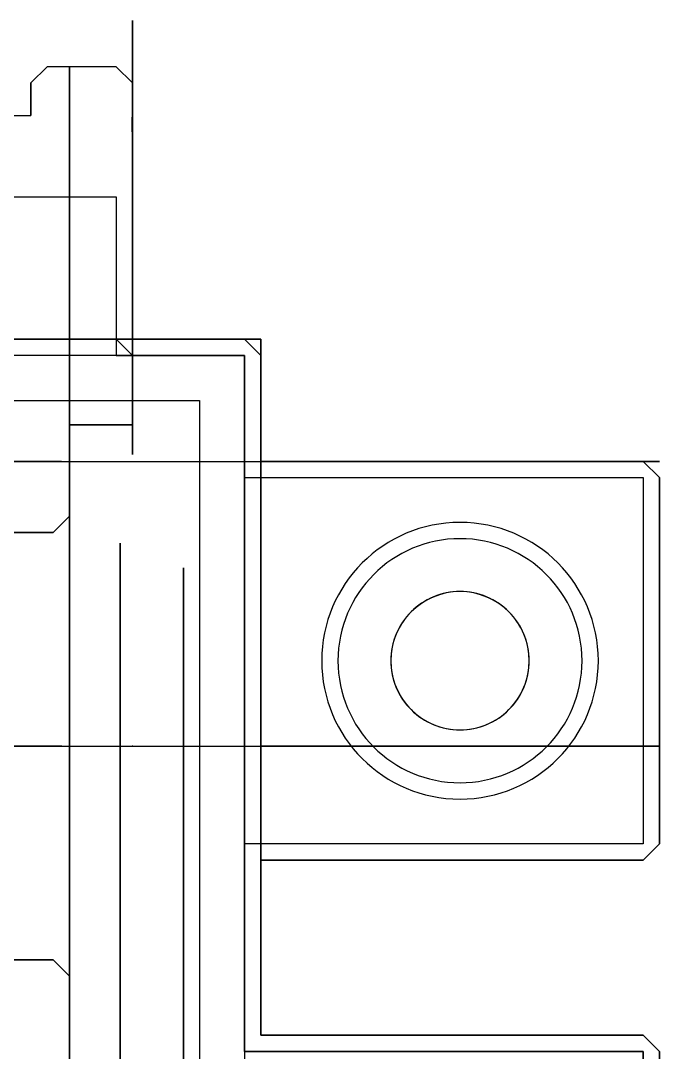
# Model space of a CAD drawing. Header units: centimetres. Extents: x -1.2 to 3.8, y -7.6 to 4.8.
# Drawn here: x 1.275 to 2.845, y -0.753 to 1.783 of the extents above; entities that cross this region are included whole.
import ezdxf

# ---------------------------------------------------------------- set-up
doc = ezdxf.new("R2010")
doc.units = ezdxf.units.CM
doc.header["$MEASUREMENT"] = 0
for name, color, linetype in [('EncoderCart - Binky v145_Brake', 7, 'Continuous'), ('EncoderCart - Binky v145_EncoderCart', 7, 'Continuous'), ('EncoderCart - Binky v145_FilamentPath - Flared Return Path - Loft A', 7, 'Continuous'), ('EncoderCart - Binky v145_FilamentPath - Flared Return Path - Loft B', 7, 'Continuous'), ('EncoderCart - Binky v145_FilamentPath Hexagonal', 7, 'Continuous'), ('EncoderCart - Binky v145_LED Output - Loft B', 7, 'Continuous'), ('EncoderCart - Binky v145_MagnetHolder', 7, 'Continuous'), ('EncoderCart - Binky v145_Side A - Fill old Spring', 7, 'Continuous'), ('EncoderCart - Binky v145_Side A - Fill top', 7, 'Continuous'), ('EncoderCart - Binky v145_Side A - Remove Chamfers', 7, 'Continuous'), ('EncoderCart - Binky v145_Side A - Remove Gear Clearance', 7, 'Continuous'), ('EncoderCart - Binky v145_Side B - Fill old Spring', 7, 'Continuous'), ('EncoderCart - Binky v145_Side B - Fill Top area', 7, 'Continuous'), ('EncoderCart - Binky v145_Side B - Remove Chamfers', 7, 'Continuous'), ('EncoderCart - Binky v145_Side B - Remove Gear Clearance', 7, 'Continuous'), ('EncoderCart - Binky v145_Side B - Remove LED Channel', 7, 'Continuous'), ('EncoderCart - Binky v145_Side B - Remove PCB Standoff', 7, 'Continuous'), ('EncoderCart - Binky v145_Sketch54', 7, 'Continuous'), ('EncoderCart - Binky v145_Spring Cleanup A', 7, 'Continuous'), ('EncoderCart - Binky v145_Spring Cleanup B', 7, 'Continuous'), ('EncoderCart - Binky v145_Spring Geometry', 7, 'Continuous'), ('ERCF Binky - 3D v13_Outline', 7, 'Continuous'), ('ERCF Binky - Clearance_Sketch1', 7, 'Continuous'), ('ERCF Binky - Clearance_Sketch2', 7, 'Continuous')]:
    doc.layers.add(name, color=color, linetype=linetype)

# ---------------------------------------------------------------- blocks, each defined once
blk = doc.blocks.new('ERCFBinky-3Dv13')
at = {"layer": 'ERCF Binky - 3D v13_Outline'}
for p, q in [((3, 1), (-0.20028, 0.99492)), ((3, 0), (3, 1)), ((-0.20028, -0.00508), (3, 0))]:
    blk.add_line(p, q, dxfattribs=at)
blk = doc.blocks.new('ERCFBinky-Clearance')
at = {"layer": 'ERCF Binky - Clearance_Sketch1'}
for p, q in [((1.52, -2.8215, 1.321), (1.52, 0.4987, 1.321)), ((1.52, 0.4987, 1.321), (1.52, 0.4987, 0.201)), ((1.52, 0.4987, 0.201), (1.52, -2.8215, 0.201)), ((1.52, 0.4387, 1.261), (1.52, 0.4387, 0.261)), ((1.52, 0.4387, 0.261), (1.52, -2.7615, 0.261)), ((1.52, -2.7615, 1.261), (1.52, 0.4387, 1.261)), ((1.52, -2.7615, 1.2661), (1.52, 0.4387, 1.261)), ((1.52, 0.4387, 1.261), (1.52, 0.4387, 0.261)), ((1.52, 0.4387, 0.261), (1.52, -2.7615, 0.2661)), ((1.52, 0.26, 0.261), (1.52, 0.26, 1.261)), ((1.52, 0.21, 0.507), (1.52, 0.21, 1.007)), ((1.52, 0.21, 1.007), (1.52, -0.21, 1.007)), ((1.52, 0.0948, 0.507), (1.52, 0.21, 0.507)), ((1.52, 0.21, 0.657), (1.52, 0.21, 0.507)), ((1.52, 0.21, 0.507), (1.52, -0.21, 0.507)), ((1.52, 0.16, 0.507), (1.52, -0.21, 0.507)), ((1.52, -0.1623, 0.507), (1.52, 0.0948, 0.507)), ((1.52, -0.21, 1.007), (1.52, -0.21, 0.5175)), ((1.52, -1.0565, 0.507), (1.52, -0.21, 0.507)), ((1.52, -1.0565, 1.0211), (1.52, -0.21, 1.0211)), ((1.52, -0.21, 1.0211), (1.52, -0.21, 1.007)), ((1.52, -0.21, 0.507), (1.52, -0.21, 0.5175))]:
    blk.add_line(p, q, dxfattribs=at)
at = {"layer": 'ERCF Binky - Clearance_Sketch1', "extrusion": (-1, -1.26531e-15, 3.60822e-16)}
for centre in [(-0.125, 0.957, -1.52), (-0.125, 0.557, -1.52), (0.125, 0.957, -1.52), (0.125, 0.557, -1.52)]:
    blk.add_circle(centre, 0.0483, dxfattribs=at)
at = {"layer": 'ERCF Binky - Clearance_Sketch1', "extrusion": (-1, -1.26531e-15, 4.44089e-16)}
for centre, radius in [((-0.125, 0.957, -1.52), 0.0483), ((-0.125, 0.557, -1.52), 0.0483), ((0.125, 0.957, -1.52), 0.0483), ((0.125, 0.557, -1.52), 0.0483), ((0.7312, 0.5144, -1.52), 0.025)]:
    blk.add_circle(centre, radius, dxfattribs=at)
at = {"layer": 'ERCF Binky - Clearance_Sketch1'}
for p in [(1.52, 0.21, 1.007), (1.52, 0.21, 1.007), (1.52, 0.21, 0.507), (1.52, 0), (1.52, -0.21, 0.507), (1.52, -0.21, 1.007), (1.52, -0.21, 0.507)]:
    blk.add_point(p, dxfattribs=at)
at = {"layer": 'ERCF Binky - Clearance_Sketch2'}
blk.add_point((1.3752, 0), dxfattribs=at)

msp = doc.modelspace()

# ---------------------------------------------------------------- linework, layer by layer
at = {"layer": 'EncoderCart - Binky v145_Brake'}
for p, q in [((-0.4686, 1, 0.837), (1.865, 1, 0.837)), ((1.865, 1, 0.837), (1.865, -0.71, 0.837)), ((1.865, -0.71, 0.837), (2.805, -0.71, 0.837)), ((2.845, -0.75, 0.837), (2.805, -0.71, 0.837)), ((2.845, -0.75, 0.837), (2.845, -1.65, 0.837))]:
    msp.add_line(p, q, dxfattribs=at)
at = {"layer": 'EncoderCart - Binky v145_EncoderCart'}
for p, q in [((1.3, 1.63, -0.5005), (1.34, 1.67, -0.5005)), ((1.51, 1.67, -0.5005), (1.34, 1.67, -0.5005)), ((1.51, 1.67, -0.5005), (1.55, 1.63, -0.5005)), ((1.3, 1.63, -0.5005), (1.3, 1.55, -0.5005)), ((1.55, 1.6121, -0.5005), (1.55, 1.63, -0.5005)), ((0.79, 1.55, -0.5005), (1.3, 1.55, -0.5005)), ((1.55, 1.3334, -0.5005), (1.55, 1.4424, -0.5005)), ((1.55, 1, -0.5005), (1.55, 1.3334, -0.5005)), ((1.55, 1, -0.5005), (1.865, 1, -0.5005)), ((1.865, 1, -0.5005), (1.865, 0.7, -0.5005)), ((1.0292, 0.85, -0.5005), (1.715, 0.85, -0.5005)), ((1.715, 0.85, -0.5005), (1.715, -2.5876, -0.5005)), ((2.805, 0.7, -0.5005), (1.865, 0.7, -0.5005)), ((2.805, 0.7, -0.5005), (2.845, 0.66, -0.5005)), ((2.845, -0.24, -0.5005), (2.845, 0.66, -0.5005)), ((2.845, -0.24, -0.5005), (2.805, -0.28, -0.5005)), ((1.865, -0.28, -0.5005), (1.865, -0.71, -0.5005)), ((1.865, -0.28, -0.5005), (2.805, -0.28, -0.5005)), ((2.805, -0.71, -0.5005), (1.865, -0.71, -0.5005)), ((2.805, -0.71, -0.5005), (2.845, -0.75, -0.5005)), ((2.845, -1.65, -0.5005), (2.845, -0.75, -0.5005))]:
    msp.add_line(p, q, dxfattribs=at)
at = {"layer": 'EncoderCart - Binky v145_EncoderCart', "extrusion": (0, -1.22465e-16, -1)}
msp.add_circle((-2.355, 0.21, 0.5005), 0.17, dxfattribs=at)
at = {"layer": 'EncoderCart - Binky v145_EncoderCart'}
msp.add_open_spline([(1.55, 1.6121, -0.5005), (1.55, 1.6045, -0.5005), (1.5498, 1.5956, -0.5005), (1.5492, 1.5695, -0.5005), (1.5486, 1.5472, -0.5005), (1.5486, 1.5282, -0.5005), (1.5486, 1.5092, -0.5005), (1.5492, 1.486, -0.5005), (1.5498, 1.4591, -0.5005), (1.55, 1.4499, -0.5005), (1.55, 1.4424, -0.5005)], degree=3, knots=[-0.1125332, -0.1125332, -0.1125332, -0.1125332, -0.0805609, -0.0805609, 0, 0, 0, 0.0805609, 0.0805609, 0.1125332, 0.1125332, 0.1125332, 0.1125332], dxfattribs=at)
at = {"layer": 'EncoderCart - Binky v145_FilamentPath - Flared Return Path - Loft A'}
for p, q in [((-0.73, 0, -0.5), (1.865, 0, -0.5)), ((1.3752, 0, 0.817), (-0.3893, 0, 0.817)), ((1.3752, 0, 0.817), (1.52, 0, 0.817)), ((1.52, 0, 0.817), (1.865, 0, 0.817)), ((1.865, 0, 0.817), (1.865, 0, 0.261)), ((1.865, 0, 0.261), (1.865, 0)), ((2.805, 0, -0.02), (1.865, 0, -0.02)), ((1.865, 0, -0.5), (2.805, 0, -0.5)), ((1.865, 0), (1.865, 0, -0.02)), ((2.845, 0, -0.5), (2.805, 0, -0.5)), ((2.805, 0, -0.02), (2.845, 0, -0.06)), ((2.845, 0, -0.5), (2.845, 0, -0.06))]:
    msp.add_line(p, q, dxfattribs=at)
at = {"layer": 'EncoderCart - Binky v145_FilamentPath - Flared Return Path - Loft B'}
for p, q in [((-0.73, 0.7, -0.5), (1.865, 0.7, -0.5)), ((1.3752, 0.7, 0.817), (-0.3893, 0.7, 0.817)), ((1.3752, 0.7, 0.817), (1.52, 0.7, 0.817)), ((1.52, 0.7, 0.817), (1.865, 0.7, 0.817)), ((1.865, 0.7, 0.817), (1.865, 0.7, 0.261)), ((1.865, 0.7), (1.865, 0.7, -0.02)), ((1.865, 0.7, -0.5), (2.805, 0.7, -0.5)), ((2.805, 0.7, -0.02), (1.865, 0.7, -0.02)), ((1.865, 0.7, 0.261), (1.865, 0.7)), ((2.805, 0.7, -0.02), (2.845, 0.7, -0.06)), ((2.845, 0.7, -0.5), (2.805, 0.7, -0.5)), ((2.845, 0.7, -0.5), (2.845, 0.7, -0.06))]:
    msp.add_line(p, q, dxfattribs=at)
at = {"layer": 'EncoderCart - Binky v145_FilamentPath Hexagonal'}
for p, q in [((-0.4686, 1, 0.817), (1.865, 1, 0.817)), ((1.51, 1, 0.522), (0.79, 1, 0.522)), ((1.395, 1, -0.1723), (1.395, 1, 0.1943)), ((1.395, 1, 0.1943), (1.5, 1, 0.1943)), ((1.5, 1, -0.1723), (1.395, 1, -0.1723)), ((1.865, 1, -0.5), (1.51, 1, -0.5)), ((1.51, 1, -0.5), (1.55, 1, -0.46)), ((1.55, 1, 0.482), (1.51, 1, 0.522)), ((1.55, 1, -0.46), (1.55, 1, -0.248)), ((1.55, 1, 0.27), (1.55, 1, 0.482)), ((1.865, 1, 0.817), (1.865, 1, -0.5))]:
    msp.add_line(p, q, dxfattribs=at)
for points in [[(1.55, 1, -0.248), (1.55, 1, -0.2382), (1.5482, 1, -0.2266), (1.5424, 1, -0.2088), (1.5378, 1, -0.199), (1.5282, 1, -0.1861), (1.5222, 1, -0.1802), (1.5114, 1, -0.1741), (1.5053, 1, -0.1723), (1.5, 1, -0.1723)], [(1.55, 1, 0.27), (1.55, 1, 0.2602), (1.5482, 1, 0.2486), (1.5424, 1, 0.2308), (1.5378, 1, 0.221), (1.5282, 1, 0.2081), (1.5222, 1, 0.2022), (1.5114, 1, 0.1961), (1.5053, 1, 0.1943), (1.5, 1, 0.1943)]]:
    msp.add_open_spline(points, degree=3, knots=[0.08652334, 0.08652334, 0.08652334, 0.08652334, 0.11589406, 0.11589406, 0.14286475, 0.14286475, 0.16404181, 0.16404181, 0.17995011, 0.17995011, 0.17995011, 0.17995011], dxfattribs=at)
at = {"layer": 'EncoderCart - Binky v145_LED Output - Loft B'}
msp.add_point((1.3752, 0), dxfattribs=at)
at = {"layer": 'EncoderCart - Binky v145_MagnetHolder'}
for p, q in [((1.55, 1.3334, -0.46), (1.55, 1.63, -0.1634)), ((1.55, 1.63, -0.1634), (1.55, 1.63, 0.1854)), ((1.55, 1.63, 0.1854), (1.55, 1.3334, 0.482)), ((1.55, 1, -0.46), (1.55, 1.3334, -0.46)), ((1.55, 1.3334, 0.482), (1.55, 1, 0.482)), ((1.55, 1, 0.482), (1.55, 1, 0.27)), ((1.55, 1, -0.248), (1.55, 1, -0.46))]:
    msp.add_line(p, q, dxfattribs=at)
at = {"layer": 'EncoderCart - Binky v145_MagnetHolder', "extrusion": (1, 0, 0)}
for radius in [0.5332, 0.31]:
    msp.add_circle((1.25, 0.011, 1.55), radius, dxfattribs=at)
for radius, start, end in [(0.36, 226.017, 133.983), (0.31, 216.2493, 143.7507)]:
    msp.add_arc((1.25, 0.011, 1.55), radius, start, end, dxfattribs=at)
at = {"layer": 'EncoderCart - Binky v145_MagnetHolder'}
msp.add_point((1.55, 0), dxfattribs=at)
at = {"layer": 'EncoderCart - Binky v145_Side A - Fill old Spring'}
for p, q in [((0.79, 1.35, -0.5), (1.51, 1.35, -0.5)), ((1.51, 1.35, -0.5), (1.51, 1, -0.5)), ((1.51, 1, -0.5), (1.865, 1, -0.5)), ((1.865, 1, -0.5), (1.865, 0.7, -0.5)), ((1.865, 0.7, -0.5), (2.805, 0.7, -0.5)), ((2.805, 0.7, -0.5), (2.845, 0.66, -0.5)), ((2.845, 0.66, -0.5), (2.845, -0.24, -0.5)), ((2.845, -0.24, -0.5), (2.805, -0.28, -0.5)), ((2.805, -0.28, -0.5), (1.865, -0.28, -0.5)), ((1.865, -0.28, -0.5), (1.865, -0.71, -0.5)), ((1.865, -0.71, -0.5), (2.805, -0.71, -0.5)), ((2.805, -0.71, -0.5), (2.845, -0.75, -0.5)), ((2.845, -0.75, -0.5), (2.845, -1.65, -0.5))]:
    msp.add_line(p, q, dxfattribs=at)
at = {"layer": 'EncoderCart - Binky v145_Side A - Fill old Spring', "extrusion": (0, 0, -1)}
msp.add_circle((-2.355, 0.21, 0.5), 0.3, dxfattribs=at)
at = {"layer": 'EncoderCart - Binky v145_Side A - Fill top'}
for p, q in [((1.395, 1.67, 0.202), (1.395, 1.67, -0.18)), ((1.395, 1.55, 0.322), (1.395, 1.67, 0.202)), ((1.395, 1.67, -0.18), (1.395, 1.55, -0.3)), ((1.395, 1.55, -0.3), (1.395, 1.35, -0.5)), ((1.395, 1.35, 0.522), (1.395, 1.55, 0.322)), ((1.395, 1.55, 0.0891), (1.395, 1.55, -0.0671)), ((1.395, 1.36, 0.3008), (1.395, 1.36, -0.2788)), ((1.395, 1.35, -0.5), (1.395, 1, -0.5)), ((1.395, 1, 0.522), (1.395, 1.35, 0.522)), ((1.395, 1.14, -0.2788), (1.395, 1.14, 0.3008)), ((1.395, 1, 0.8682), (1.395, 0.9146, 0.8682)), ((1.395, 0.9898, -0.5), (1.395, 1, -0.5)), ((1.395, 1, 0.8682), (1.395, 1, 0.522)), ((1.395, 1, 0.8682), (1.395, 1, -0.5)), ((1.395, 0.9591, -0.5), (1.395, 0.9898, -0.5)), ((1.395, 0.6, -0.5), (1.395, 0.9591, -0.5)), ((1.395, 0.9146, 0.8682), (1.395, 0.7525, 0.8682)), ((1.395, 0.79, 0.8682), (1.395, -0.7738, 0.8682)), ((1.395, 0.79, -0.02), (1.395, 0.79, 0.8682)), ((1.395, -3.0434, -0.02), (1.395, 0.79, -0.02)), ((1.395, 0.79, 0.8682), (1.395, 0.7796, -0.5)), ((1.395, 0.7525, 0.8682), (1.395, 0.4343, 0.8682)), ((1.395, 0.6, -0.5), (1.395, -2.7, -0.5)), ((1.395, 0.4343, 0.8682), (1.395, -0.4343, 0.8682)), ((1.395, -0.4343, 0.8682), (1.395, -0.7525, 0.8682))]:
    msp.add_line(p, q, dxfattribs=at)
at = {"layer": 'EncoderCart - Binky v145_Side A - Fill top', "extrusion": (1, -5.41572e-17, 0)}
msp.add_arc((1.25, 0.011, 1.395), 0.31, 345.4074, 14.5926, dxfattribs=at)
at = {"layer": 'EncoderCart - Binky v145_Side A - Fill top', "extrusion": (1, -5.41572e-17, -3.08149e-33)}
for start, end in [(69.2164, 110.7836), (249.2164, 290.7836)]:
    msp.add_arc((1.25, 0.011, 1.395), 0.31, start, end, dxfattribs=at)
at = {"layer": 'EncoderCart - Binky v145_Side A - Fill top'}
msp.add_point((1.395, 0), dxfattribs=at)
at = {"layer": 'EncoderCart - Binky v145_Side A - Remove Chamfers'}
for p, q in [((1.3, 1.63, -0.5), (1.34, 1.67, -0.5)), ((1.51, 1.67, -0.5), (1.34, 1.67, -0.5)), ((1.51, 1.67, -0.5), (1.55, 1.63, -0.5)), ((1.3, 1.63, -0.5), (1.3, 1.55, -0.5)), ((1.55, 1.3334, -0.5), (1.55, 1.63, -0.5)), ((0.79, 1.55, -0.5), (1.3, 1.55, -0.5)), ((0.79, 1.35, -0.5), (1.51, 1.35, -0.5)), ((1.51, 1.35, -0.5), (1.51, 0.96, -0.5)), ((1.55, 1, -0.5), (1.55, 1.3334, -0.5)), ((0.75, 1, -0.5), (1.55, 1, -0.5)), ((1.55, 1, -0.5), (1.825, 1, -0.5)), ((1.865, 0.96, -0.5), (1.825, 1, -0.5)), ((1.51, 0.96, -0.5), (1.825, 0.96, -0.5)), ((1.825, 0.96, -0.5), (1.825, 0.66, -0.5)), ((1.865, 0.9073, -0.5), (1.865, 0.96, -0.5)), ((1.865, 0.7, -0.5), (1.865, 0.9073, -0.5)), ((2.805, 0.7, -0.5), (1.865, 0.7, -0.5)), ((2.805, 0.7, -0.5), (2.845, 0.66, -0.5)), ((1.825, 0.66, -0.5), (2.805, 0.66, -0.5)), ((2.805, 0.66, -0.5), (2.805, -0.24, -0.5)), ((2.845, -0.24, -0.5), (2.845, 0.66, -0.5)), ((2.805, -0.24, -0.5), (1.825, -0.24, -0.5)), ((1.825, -0.24, -0.5), (1.825, -0.75, -0.5)), ((2.845, -0.24, -0.5), (2.805, -0.28, -0.5)), ((1.865, -0.71, -0.5), (1.865, -0.28, -0.5)), ((1.865, -0.28, -0.5), (2.805, -0.28, -0.5)), ((2.805, -0.71, -0.5), (1.865, -0.71, -0.5)), ((2.805, -0.71, -0.5), (2.845, -0.75, -0.5)), ((1.825, -0.75, -0.5), (2.805, -0.75, -0.5)), ((2.805, -0.75, -0.5), (2.805, -1.65, -0.5)), ((2.845, -1.65, -0.5), (2.845, -0.75, -0.5))]:
    msp.add_line(p, q, dxfattribs=at)
at = {"layer": 'EncoderCart - Binky v145_Side A - Remove Chamfers', "extrusion": (0, 0, -1)}
for radius in [0.34, 0.3, 0.17]:
    msp.add_circle((-2.355, 0.21, 0.5), radius, dxfattribs=at)
at = {"layer": 'EncoderCart - Binky v145_Side A - Remove Gear Clearance'}
for p, q in [((1.51, 1, 0.8682), (-0.4686, 1, 0.8682)), ((1.55, 0.96, 0.8682), (1.51, 1, 0.8682)), ((1.55, 0.79, 0.8682), (1.55, 0.96, 0.8682)), ((1.395, 0.565, 0.8682), (1.395, 0.79, 0.8682)), ((1.395, 0.79, 0.8682), (1.55, 0.79, 0.8682)), ((1.355, 0.525, 0.8682), (1.395, 0.565, 0.8682)), ((1.395, -0.565, 0.8682), (1.395, 0.565, 0.8682)), ((0.955, 0.525, 0.8682), (1.355, 0.525, 0.8682)), ((1.355, -0.525, 0.8682), (0.955, -0.525, 0.8682)), ((1.395, -0.565, 0.8682), (1.355, -0.525, 0.8682)), ((1.395, -0.7738, 0.8682), (1.395, -0.565, 0.8682))]:
    msp.add_line(p, q, dxfattribs=at)
at = {"layer": 'EncoderCart - Binky v145_Side B - Fill old Spring'}
for p, q in [((1.865, 1, 1.9), (-0.4686, 1, 1.9)), ((1.865, -0.71, 1.9), (1.865, 1, 1.9)), ((2.805, -0.71, 1.9), (1.865, -0.71, 1.9)), ((2.845, -0.75, 1.9), (2.805, -0.71, 1.9)), ((2.845, -1.65, 1.9), (2.845, -0.75, 1.9))]:
    msp.add_line(p, q, dxfattribs=at)
at = {"layer": 'EncoderCart - Binky v145_Side B - Fill Top area'}
for p, q in [((1.395, 1, 1.9), (1.395, 0.9898, 1.9)), ((1.395, 1, 1.9), (1.395, 1, 0.8682)), ((1.395, 1, 0.8682), (1.395, -0.8, 0.8682)), ((1.395, 1, 0.8682), (1.395, 1, 1.9)), ((1.395, 1, 1.9), (1.395, -3.1, 1.9)), ((1.395, 1, 0.8682), (1.395, 0.9898, 0.8682)), ((1.395, 0.9898, 1.9), (1.395, 0.9591, 1.9)), ((1.395, 0.9898), (1.395, 0.9898, 0.8682)), ((1.395, 0.9898), (1.395, 0.9591)), ((1.395, 0.9591, 1.9), (1.395, 0.6, 1.9)), ((1.395, 0.9591), (1.395, 0.6)), ((1.395, 0.79, 1.4057), (1.395, -3.0434, 1.4057)), ((1.395, -0.8, 0.8682), (1.395, 0.79, 0.8682)), ((1.395, 0.79, 0.8682), (1.395, 0.79, 1.4057)), ((1.395, 0.6, 1.9), (1.395, -2.7, 1.9)), ((1.395, 0.6), (1.395, 0.56)), ((1.395, 0.56), (1.395, 0.52)), ((1.395, 0.52), (1.395, 0.4563)), ((1.395, 0.4563, 0.25), (1.395, 0.25, 0.25)), ((1.395, 0.4563), (1.395, 0.4563, 0.25)), ((1.395, 0.25, 0.21), (1.395, 0, 0.21)), ((1.395, 0.25, 0.21), (1.395, 0.25, 0.25)), ((1.395, 0, 0.21), (1.395, -0.25, 0.21)), ((1.395, -0.25, 0.25), (1.395, -0.4563, 0.25)), ((1.395, -0.25, 0.21), (1.395, -0.25, 0.25)), ((1.395, -0.4563), (1.395, -0.52)), ((1.395, -0.4563, 0.25), (1.395, -0.4563)), ((1.395, -0.52), (1.395, -0.56)), ((1.395, -0.56), (1.395, -2.7))]:
    msp.add_line(p, q, dxfattribs=at)
msp.add_point((1.395, 0), dxfattribs=at)
at = {"layer": 'EncoderCart - Binky v145_Side B - Remove Chamfers'}
for p, q in [((-0.4686, 1, 1.9), (1.51, 1, 1.9)), ((1.51, 1, 1.9), (1.825, 1, 1.9)), ((1.865, 0.96, 1.9), (1.825, 1, 1.9)), ((1.825, 0.96, 1.9), (-0.4686, 0.96, 1.9)), ((1.825, -0.75, 1.9), (1.825, 0.96, 1.9)), ((1.865, 0.96, 1.9), (1.865, -0.71, 1.9)), ((1.865, -0.71, 1.9), (2.805, -0.71, 1.9)), ((2.845, -0.75, 1.9), (2.805, -0.71, 1.9)), ((2.805, -0.75, 1.9), (1.825, -0.75, 1.9)), ((2.805, -1.65, 1.9), (2.805, -0.75, 1.9)), ((2.845, -0.75, 1.9), (2.845, -1.65, 1.9))]:
    msp.add_line(p, q, dxfattribs=at)
at = {"layer": 'EncoderCart - Binky v145_Side B - Remove Gear Clearance'}
for p, q in [((-0.4686, 1, 0.8682), (1.51, 1, 0.8682)), ((1.51, 1, 0.8682), (1.55, 0.96, 0.8682)), ((1.55, 0.96, 0.8682), (1.55, 0.79, 0.8682)), ((1.55, 0.96, 0.8682), (1.825, 0.96, 0.8682)), ((1.55, 0.79, 0.8682), (1.55, 0.96, 0.8682)), ((1.825, 0.96, 0.8682), (1.825, -2.6134, 0.8682)), ((1.55, 0.79, 0.8682), (1.395, 0.79, 0.8682)), ((1.395, 0.79, 0.8682), (1.395, 0.565, 0.8682)), ((1.395, 0.79, 0.8682), (1.55, 0.79, 0.8682)), ((1.395, -3.0434, 0.8682), (1.395, 0.79, 0.8682)), ((1.395, 0.565, 0.8682), (1.355, 0.525, 0.8682)), ((1.355, 0.525, 0.8682), (0.955, 0.525, 0.8682)), ((0.955, -0.525, 0.8682), (1.355, -0.525, 0.8682)), ((1.355, -0.525, 0.8682), (1.395, -0.565, 0.8682)), ((1.395, -0.565, 0.8682), (1.395, -0.8, 0.8682))]:
    msp.add_line(p, q, dxfattribs=at)
at = {"layer": 'EncoderCart - Binky v145_Side B - Remove LED Channel'}
for p, q in [((1.395, -0.8, 0.8682), (1.395, 0.79, 0.8682)), ((1.395, 0.79, 0.8682), (1.395, 0.79, 1.4057)), ((1.395, 0.79, 1.4057), (1.395, -3.0434, 1.4057))]:
    msp.add_line(p, q, dxfattribs=at)
msp.add_point((1.395, 0), dxfattribs=at)
at = {"layer": 'EncoderCart - Binky v145_Side B - Remove PCB Standoff'}
for p, q in [((1.395, 0.79, 1.4057), (1.395, -3.0434, 1.4057)), ((1.395, -0.8, 0.8682), (1.395, 0.79, 0.8682)), ((1.395, 0.79, 0.8682), (1.395, 0.79, 1.4057))]:
    msp.add_line(p, q, dxfattribs=at)
msp.add_point((1.395, 0), dxfattribs=at)
at = {"layer": 'EncoderCart - Binky v145_Sketch54'}
for p, q in [((1.52, 0.4987, 1.321), (1.52, -2.975, 1.321)), ((1.52, 0.21, 0.817), (1.52, 0.4987, 0.817)), ((1.52, 0.4987, 0.817), (1.52, 0.4987, 1.321)), ((1.52, 0.21, 1.007), (1.52, 0.21, 0.817)), ((1.52, -0.21, 1.007), (1.52, 0.21, 1.007)), ((1.52, -1.0565, 1.0211), (1.52, -0.21, 1.0211)), ((1.52, -0.21, 1.0211), (1.52, -0.21, 1.007))]:
    msp.add_line(p, q, dxfattribs=at)
msp.add_point((1.52, 0), dxfattribs=at)
at = {"layer": 'EncoderCart - Binky v145_Spring Cleanup A'}
for p, q in [((-0.4686, 1), (1.865, 1)), ((1.865, 1), (1.865, -0.71)), ((1.865, -0.71), (2.805, -0.71)), ((2.845, -0.75), (2.805, -0.71)), ((2.845, -0.75), (2.845, -1.65))]:
    msp.add_line(p, q, dxfattribs=at)
at = {"layer": 'EncoderCart - Binky v145_Spring Cleanup B'}
for p, q in [((1.3, 1.63), (1.34, 1.67)), ((1.51, 1.67), (1.34, 1.67)), ((1.51, 1.67), (1.55, 1.63)), ((1.3, 1.55), (1.3, 1.63)), ((1.55, 1.63), (1.55, 1.3334)), ((0.79, 1.55), (1.3, 1.55)), ((1.55, 1.3334), (1.55, 1)), ((1.55, 1), (1.865, 1)), ((1.865, 0.7), (1.865, 1)), ((2.805, 0.7), (1.865, 0.7)), ((2.805, 0.7), (2.845, 0.66)), ((2.845, -0.24), (2.845, 0.66)), ((2.845, -0.24), (2.805, -0.28)), ((1.865, -0.71), (1.865, -0.28)), ((1.865, -0.28), (2.805, -0.28)), ((2.805, -0.71), (1.865, -0.71)), ((2.805, -0.71), (2.845, -0.75)), ((2.845, -1.65), (2.845, -0.75))]:
    msp.add_line(p, q, dxfattribs=at)
for start, end in [(90, 135), (45, 90), (135, 180), (0, 45), (180, 225), (315, 0), (225, 270), (270, 315)]:
    msp.add_arc((2.355, 0.21), 0.17, start, end, dxfattribs=at)
at = {"layer": 'EncoderCart - Binky v145_Spring Geometry'}
for p, q in [((0.79, 1.35, -0.5), (1.51, 1.35, -0.5)), ((1.51, 1.35, -0.5), (1.51, 1, -0.5)), ((1.51, 1, -0.5), (1.865, 1, -0.5)), ((1.865, 1, -0.5), (1.865, 0.7, -0.5)), ((1.865, 0.7, -0.5), (2.805, 0.7, -0.5)), ((2.805, 0.7, -0.5), (2.845, 0.66, -0.5)), ((2.845, 0.66, -0.5), (2.845, -0.24, -0.5)), ((2.845, -0.24, -0.5), (2.805, -0.28, -0.5)), ((1.865, -0.28, -0.5), (1.865, -0.71, -0.5)), ((2.805, -0.28, -0.5), (1.865, -0.28, -0.5)), ((1.865, -0.71, -0.5), (2.805, -0.71, -0.5)), ((2.805, -0.71, -0.5), (2.845, -0.75, -0.5)), ((2.845, -0.75, -0.5), (2.845, -1.65, -0.5))]:
    msp.add_line(p, q, dxfattribs=at)
at = {"layer": 'EncoderCart - Binky v145_Spring Geometry', "extrusion": (0, 0, -1)}
msp.add_circle((-2.355, 0.21, 0.5), 0.3, dxfattribs=at)

# ---------------------------------------------------------------- block references
msp.add_blockref('ERCFBinky-Clearance', (0, 0))
at = {"extrusion": (-1, -1.26531e-15, 4.44089e-16), "rotation": 180}
msp.add_blockref('ERCFBinky-3Dv13', (2.5613, 1.261, -1.6753), dxfattribs=at)

doc.saveas('drawing.dxf')
